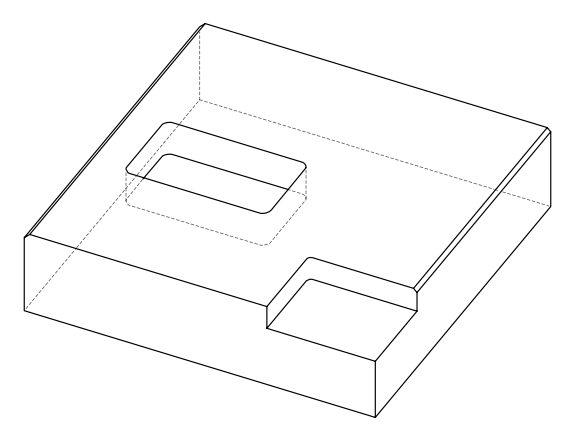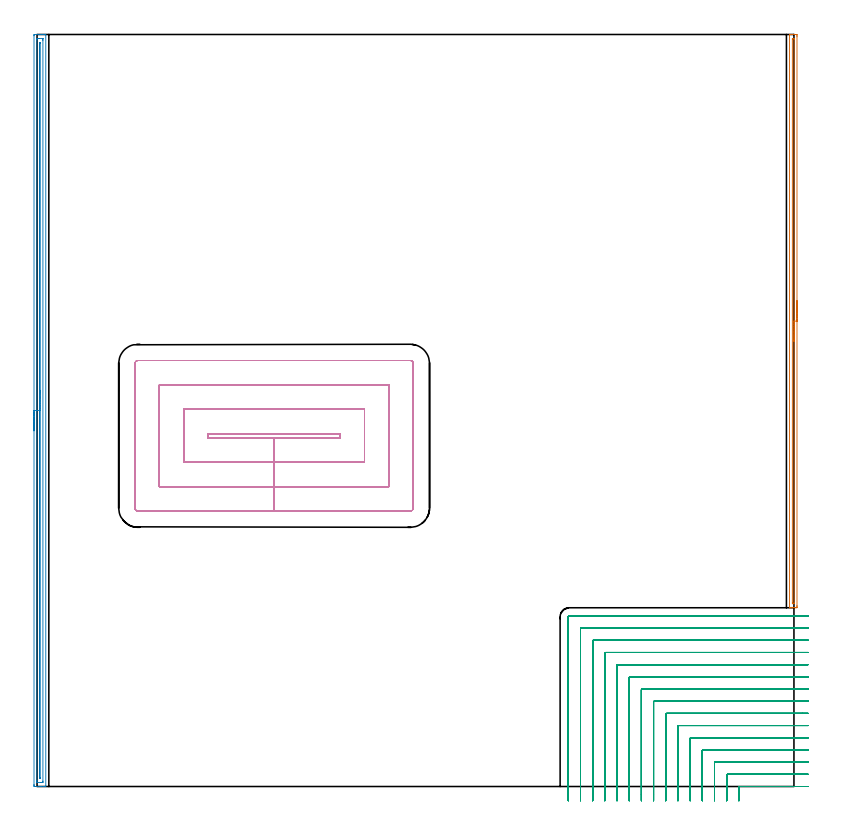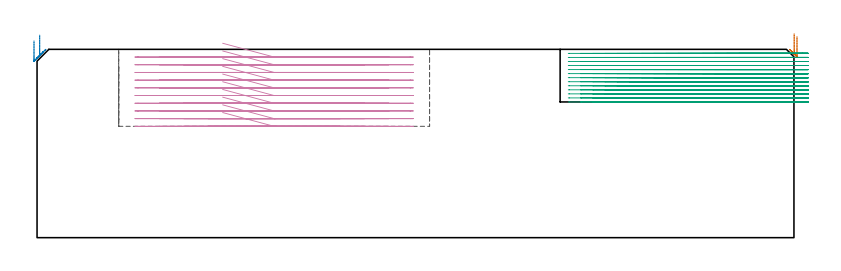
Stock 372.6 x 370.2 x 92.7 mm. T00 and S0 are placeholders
(PLAN: 4 operations, 2 tool changes, 91.5 min)
(1 AREA_MILL | FG_CHAMFER_SURFACE | UGT0205_001 | 4.67 min | 1948 mm3)
(2 AREA_MILL_1 | FG_CHAMFER_SURFACE_1 | UGT0205_001 | 9.03 min | 6228 mm3)
(3 MILL_CORNER_NOTCH_RECTANGULAR | CORNER_NOTCH_RECTANGULAR | NXT0201_009 | Follow Part, ap 2, ae 75% | 53.77 min | 262221 mm3)
(4 MILL_RECTANGULAR_POCKET | POCKET_RECTANGULAR_STRAIGHT | NXT0201_012 | Follow Part, ap 4, ae 75% | 24.04 min | 519581 mm3)
(TOOL UGT0205_001 | Chamfer Mill 20 x 3 x 45 deg. | D20 FL50 Z2)
(TOOL NXT0201_009 | ENDMILL 8mm [2P460-0800-NA 1630] | D8 FL26 Z6)
(TOOL NXT0201_012 | ENDMILL 16mm [2P460-1600-NA 1630] | D16 FL38 Z6)
(OP 1 AREA_MILL)
G17 G21 G94 G90
T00 M6
G54
G17 G0 G90 X374.1 Y239.1 S1061 M3
G43 Z102.7 H0
Z99.
G94 G1 Y239.062 Z98.128 F250.
Y238.948 Z97.264
Y238.759 Z96.412
Y238.497 Z95.58
Y238.163 Z94.774
Y237.76 Z94.
Y237.292 Z93.264
Y236.76 Z92.572
Y236.171 Z91.929
Y235.528 Z91.34
Y234.836 Z90.808
Y234.1 Z90.34
Y233.326 Z89.937
Y232.52 Z89.603
Y231.688 Z89.341
Y230.836 Z89.152
Y229.972 Z89.038
Y229.1 Z89.
Y88.968
X374.099 Y88.6 Z89.001
X374.093 Y88.083 Z89.002
X374.09 Y88.008 Z89.005
X373.58 Y88. Z89.514
X372.999 Z90.098
X372.693 Z90.403
X372.113 Z90.983
X371.807 Z91.288
X371.195 Z91.904
X370.759 Z92.34
X370.426 Z92.664
X370.403 Y88.009 Z92.688
X370.4 Y88.154 Z92.7
Y370.046
X370.402 Y370.191 Z92.688
X370.426 Y370.2 Z92.664
X370.759 Z92.34
X371.195 Z91.904
X371.807 Z91.288
X372.999 Z90.098
X373.58 Y370.196 Z89.514
X374.09 Y370.192 Z89.004
X374.093 Y370.117 Z89.002
X374.099 Y369.6 Z89.001
X374.1 Y369.076 Z89.
Y229.1
X372.686 Z90.414
Y90.392
X372.684 Y90.161 Z90.416
X372.681 Y90.052 Z90.419
X372.679 Y90.028 Z90.421
X372.668 Y90.01 Z90.432
X372.522 Y90.006 Z90.578
X372.188 Y90.001 Z90.912
X371.949 Y90.003 Z91.151
X371.855 Y90.007 Z91.245
X371.821 Y90.011 Z91.279
X371.819 Y90.056 Z91.281
X371.816 Y90.162 Z91.284
X371.814 Y90.377 Z91.286
Y367.808
X371.816 Y368.035 Z91.284
X371.819 Y368.144 Z91.281
X371.821 Y368.19 Z91.279
X371.869 Y368.193 Z91.231
X372.059 Y368.197 Z91.041
X372.312 Y368.2 Z90.788
X372.551 Y368.197 Z90.549
X372.645 Y368.193 Z90.455
X372.679 Y368.189 Z90.421
X372.681 Y368.145 Z90.419
X372.684 Y368.038 Z90.416
X372.686 Y367.823 Z90.414
Y229.1
Y228.228 Z90.452
Y227.364 Z90.566
Y226.512 Z90.755
Y225.68 Z91.017
Y224.874 Z91.351
Y224.1 Z91.754
Y223.364 Z92.223
Y222.672 Z92.754
Y222.029 Z93.343
Y221.44 Z93.986
Y220.908 Z94.678
Y220.44 Z95.414
Y220.037 Z96.188
Y219.703 Z96.994
Y219.441 Z97.826
Y219.252 Z98.678
Y219.138 Z99.543
Y219.1 Z100.414
G0 Z102.7
M5
M2
(OP 2 AREA_MILL_1)
G17 G21 G94 G90
T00 M6
G54
G17 G0 G90 X-1.5 Y175.1 S1061 M3
G43 Z102.7 H0
Z96.9
G94 G1 Y175.138 Z96.028 F250.
Y175.252 Z95.164
Y175.441 Z94.312
Y175.703 Z93.48
Y176.037 Z92.674
Y176.44 Z91.9
Y176.908 Z91.164
Y177.439 Z90.472
Y178.029 Z89.829
Y178.672 Z89.24
Y179.364 Z88.709
Y180.1 Z88.24
Y180.874 Z87.837
Y181.68 Z87.503
Y182.512 Z87.241
Y183.363 Z87.052
Y184.228 Z86.938
Y185.1 Z86.9
Y369.582
X-1.498 Y369.878
X-1.494 Y370.19 Z86.903
X-1.21 Y370.2 Z87.186
X1.4 Z89.794
X1.936 Z90.332
X2.27 Z90.666
X2.806 Z91.202
X3.14 Z91.534
X3.809 Z92.208
X4.077 Z92.476
X4.19 Y370.198 Z92.582
X4.297 Y370.19 Z92.688
X4.3 Y370.028 Z92.7
Y0.172
X4.297 Y0.01 Z92.688
X4.19 Y0.002 Z92.582
X4.077 Y0. Z92.477
X3.808 Z92.208
X3.14 Z91.534
X1.936 Z90.333
X1.4 Z89.794
X-1.104 Z87.292
X-1.21 Y0.002 Z87.187
X-1.494 Y0.01 Z86.903
X-1.498 Y0.322 Z86.9
X-1.5 Y0.618
Y0.916
Y185.1
X-0.086 Z88.314
X-0.085 Y367.534 Z88.315
X-0.084 Y367.795 Z88.316
X-0.08 Y368.111 Z88.32
X-0.079 Y368.181 Z88.321
X0.005 Y368.19 Z88.405
X0.139 Y368.197 Z88.539
X0.53 Y368.199 Z88.93
X1.006 Y368.2 Z89.406
X2.747 Y368.198 Z91.147
X2.857 Y368.192 Z91.257
X2.878 Y368.19 Z91.278
X2.88 Y368.152 Z91.28
X2.884 Y368.058 Z91.284
X2.885 Y367.795 Z91.285
X2.886 Y367.163 Z91.286
X2.885 Y2.666 Z91.285
X2.884 Y2.405 Z91.284
X2.881 Y2.089 Z91.281
X2.879 Y2.019 Z91.279
X2.795 Y2.01 Z91.195
X2.661 Y2.003 Z91.061
X2.27 Y2.001 Z90.67
X1.794 Y2. Z90.194
X0.053 Y2.002 Z88.453
X-0.057 Y2.008 Z88.343
X-0.078 Y2.01 Z88.322
X-0.08 Y2.048 Z88.32
X-0.084 Y2.142 Z88.316
X-0.085 Y2.405 Z88.315
X-0.086 Y3.037 Z88.314
Y185.1
X1.328 Z89.728
X1.329 Y366.008 Z89.729
X1.33 Y366.081 Z89.73
X1.333 Y366.154 Z89.733
X1.337 Y366.191 Z89.737
X1.354 Y366.193 Z89.754
X1.4 Y366.194 Z89.8
X1.456 Y366.19 Z89.856
X1.465 Y366.081 Z89.865
X1.47 Y366.008 Z89.87
X1.471 Y365.935 Z89.871
Y4.192
X1.47 Y4.119 Z89.87
X1.467 Y4.046 Z89.867
X1.463 Y4.01 Z89.863
X1.446 Y4.007 Z89.846
X1.4 Y4.006 Z89.8
X1.344 Y4.01 Z89.744
X1.335 Y4.119 Z89.735
X1.33 Y4.192 Z89.73
X1.329 Y4.265 Z89.729
X1.328 Y185.1 Z89.728
Y185.971 Z89.767
Y186.836 Z89.88
Y187.688 Z90.069
Y188.52 Z90.332
Y189.326 Z90.665
Y190.1 Z91.068
Y190.836 Z91.537
Y191.528 Z92.068
Y192.171 Z92.657
Y192.76 Z93.301
Y193.291 Z93.993
Y193.76 Z94.728
Y194.163 Z95.502
Y194.497 Z96.308
Y194.759 Z97.14
Y194.948 Z97.992
Y195.062 Z98.857
Y195.1 Z99.728
G0 Z102.7
M5
M2
(OP 3 MILL_CORNER_NOTCH_RECTANGULAR)
G17 G21 G94 G90
T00 M6
G54
G17 G0 G90 X379.6 Y0. S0 M3
G43 Z102.7 H1
Z90.708
G94 G1 X376.6 F250.
X345.894 F500.
G3 X345.5 Y-0.394 R0.4
G1 Y-4.
Y-7. F250.
G0 Z102.7
X379.6 Y6.
Z90.708
G1 X376.6
X339.895 F500.
G3 X339.5 Y5.605 R0.4
G1 Y-4.
Y-7. F250.
G0 Z102.7
X379.6 Y12.
Z90.708
G1 X376.6
X333.895 F500.
G3 X333.5 Y11.605 R0.4
G1 Y-4.
Y-7. F250.
G0 Z102.7
X379.6 Y18.
Z90.708
G1 X376.6
X327.895 F500.
G3 X327.5 Y17.605 R0.4
G1 Y-4.
Y-7. F250.
G0 Z102.7
X379.6 Y24.
Z90.708
G1 X376.6
X321.895 F500.
G3 X321.5 Y23.605 R0.4
G1 Y-4.
Y-7. F250.
G0 Z102.7
X379.6 Y30.
Z90.708
G1 X376.6
X315.895 F500.
G3 X315.5 Y29.605 R0.4
G1 Y-4.
Y-7. F250.
G0 Z102.7
X379.6 Y36.
Z90.708
G1 X376.6
X309.896 F500.
G3 X309.5 Y35.604 R0.4
G1 Y-4.
Y-7. F250.
G0 Z102.7
X379.6 Y42.
Z90.708
G1 X376.6
X303.896 F500.
G3 X303.5 Y41.604 R0.4
G1 Y-4.
Y-7. F250.
G0 Z102.7
X379.6 Y48.
Z90.708
G1 X376.6
X297.896 F500.
G3 X297.5 Y47.604 R0.4
G1 Y-4.
Y-7. F250.
G0 Z102.7
X379.6 Y54.
Z90.708
G1 X376.6
X291.896 F500.
G3 X291.5 Y53.604 R0.4
G1 Y-4.
Y-7. F250.
G0 Z102.7
X379.6 Y60.
Z90.708
G1 X376.6
X285.897 F500.
G3 X285.5 Y59.603 R0.4
G1 Y-4.
Y-7. F250.
G0 Z102.7
X379.6 Y66.
Z90.708
G1 X376.6
X279.897 F500.
G3 X279.5 Y65.603 R0.4
G1 Y-4.
Y-7. F250.
G0 Z102.7
X379.6 Y72.
Z90.708
G1 X376.6
X273.897 F500.
G3 X273.5 Y71.603 R0.4
G1 Y-4.
Y-7. F250.
G0 Z102.7
X379.6 Y78.
Z90.708
G1 X376.6
X267.897 F500.
G3 X267.5 Y77.603 R0.4
G1 Y-4.
Y-7. F250.
G0 Z102.7
X379.6 Y84.
Z90.708
G1 X376.6
X262. F500.
G3 X261.5 Y83.5 R0.5
G1 Y-4.
Y-7. F250.
G0 Z102.7
X379.6 Y0.
Z88.715
G1 X376.6
X345.894 F500.
G3 X345.5 Y-0.394 R0.4
G1 Y-4.
Y-7. F250.
G0 Z102.7
X379.6 Y6.
Z88.715
G1 X376.6
X339.895 F500.
G3 X339.5 Y5.605 R0.4
G1 Y-4.
Y-7. F250.
G0 Z102.7
X379.6 Y12.
Z88.715
G1 X376.6
X333.895 F500.
G3 X333.5 Y11.605 R0.4
G1 Y-4.
Y-7. F250.
G0 Z102.7
X379.6 Y18.
Z88.715
G1 X376.6
X327.895 F500.
G3 X327.5 Y17.605 R0.4
G1 Y-4.
Y-7. F250.
G0 Z102.7
X379.6 Y24.
Z88.715
G1 X376.6
X321.895 F500.
G3 X321.5 Y23.605 R0.4
G1 Y-4.
Y-7. F250.
G0 Z102.7
X379.6 Y30.
Z88.715
G1 X376.6
X315.895 F500.
G3 X315.5 Y29.605 R0.4
G1 Y-4.
Y-7. F250.
G0 Z102.7
X379.6 Y36.
Z88.715
G1 X376.6
X309.896 F500.
G3 X309.5 Y35.604 R0.4
G1 Y-4.
Y-7. F250.
G0 Z102.7
X379.6 Y42.
Z88.715
G1 X376.6
X303.896 F500.
G3 X303.5 Y41.604 R0.4
G1 Y-4.
Y-7. F250.
G0 Z102.7
X379.6 Y48.
Z88.715
G1 X376.6
X297.896 F500.
G3 X297.5 Y47.604 R0.4
G1 Y-4.
Y-7. F250.
G0 Z102.7
X379.6 Y54.
Z88.715
G1 X376.6
X291.896 F500.
G3 X291.5 Y53.604 R0.4
G1 Y-4.
Y-7. F250.
G0 Z102.7
X379.6 Y60.
Z88.715
G1 X376.6
X285.897 F500.
G3 X285.5 Y59.603 R0.4
G1 Y-4.
Y-7. F250.
G0 Z102.7
X379.6 Y66.
Z88.715
G1 X376.6
X279.897 F500.
G3 X279.5 Y65.603 R0.4
G1 Y-4.
Y-7. F250.
G0 Z102.7
X379.6 Y72.
Z88.715
G1 X376.6
X273.897 F500.
G3 X273.5 Y71.603 R0.4
G1 Y-4.
Y-7. F250.
G0 Z102.7
X379.6 Y78.
Z88.715
G1 X376.6
X267.897 F500.
G3 X267.5 Y77.603 R0.4
G1 Y-4.
Y-7. F250.
G0 Z102.7
X379.6 Y84.
Z88.715
G1 X376.6
X262. F500.
G3 X261.5 Y83.5 R0.5
G1 Y-4.
Y-7. F250.
G0 Z102.7
X379.6 Y0.
Z86.723
G1 X376.6
X345.894 F500.
G3 X345.5 Y-0.394 R0.4
G1 Y-4.
Y-7. F250.
G0 Z102.7
X379.6 Y6.
Z86.723
G1 X376.6
X339.895 F500.
G3 X339.5 Y5.605 R0.4
G1 Y-4.
Y-7. F250.
G0 Z102.7
X379.6 Y12.
Z86.723
G1 X376.6
X333.895 F500.
G3 X333.5 Y11.605 R0.4
G1 Y-4.
Y-7. F250.
G0 Z102.7
X379.6 Y18.
Z86.723
G1 X376.6
X327.895 F500.
G3 X327.5 Y17.605 R0.4
G1 Y-4.
Y-7. F250.
G0 Z102.7
X379.6 Y24.
Z86.723
G1 X376.6
X321.895 F500.
G3 X321.5 Y23.605 R0.4
G1 Y-4.
Y-7. F250.
G0 Z102.7
X379.6 Y30.
Z86.723
G1 X376.6
X315.895 F500.
G3 X315.5 Y29.605 R0.4
G1 Y-4.
Y-7. F250.
G0 Z102.7
X379.6 Y36.
Z86.723
G1 X376.6
X309.896 F500.
G3 X309.5 Y35.604 R0.4
G1 Y-4.
Y-7. F250.
G0 Z102.7
X379.6 Y42.
Z86.723
G1 X376.6
X303.896 F500.
G3 X303.5 Y41.604 R0.4
G1 Y-4.
Y-7. F250.
G0 Z102.7
X379.6 Y48.
Z86.723
G1 X376.6
X297.896 F500.
G3 X297.5 Y47.604 R0.4
G1 Y-4.
Y-7. F250.
G0 Z102.7
X379.6 Y54.
Z86.723
G1 X376.6
X291.896 F500.
G3 X291.5 Y53.604 R0.4
G1 Y-4.
Y-7. F250.
G0 Z102.7
X379.6 Y60.
Z86.723
G1 X376.6
X285.897 F500.
G3 X285.5 Y59.603 R0.4
G1 Y-4.
Y-7. F250.
G0 Z102.7
X379.6 Y66.
Z86.723
G1 X376.6
X279.897 F500.
G3 X279.5 Y65.603 R0.4
G1 Y-4.
Y-7. F250.
G0 Z102.7
X379.6 Y72.
Z86.723
G1 X376.6
X273.897 F500.
G3 X273.5 Y71.603 R0.4
G1 Y-4.
Y-7. F250.
G0 Z102.7
X379.6 Y78.
Z86.723
G1 X376.6
X267.897 F500.
G3 X267.5 Y77.603 R0.4
G1 Y-4.
Y-7. F250.
G0 Z102.7
X379.6 Y84.
Z86.723
G1 X376.6
X262. F500.
G3 X261.5 Y83.5 R0.5
G1 Y-4.
Y-7. F250.
G0 Z102.7
X379.6 Y0.
Z84.731
G1 X376.6
X345.894 F500.
G3 X345.5 Y-0.394 R0.4
G1 Y-4.
Y-7. F250.
G0 Z102.7
X379.6 Y6.
Z84.731
G1 X376.6
X339.895 F500.
G3 X339.5 Y5.605 R0.4
G1 Y-4.
Y-7. F250.
G0 Z102.7
X379.6 Y12.
Z84.731
G1 X376.6
X333.895 F500.
G3 X333.5 Y11.605 R0.4
G1 Y-4.
Y-7. F250.
G0 Z102.7
X379.6 Y18.
Z84.731
G1 X376.6
X327.895 F500.
G3 X327.5 Y17.605 R0.4
G1 Y-4.
Y-7. F250.
G0 Z102.7
X379.6 Y24.
Z84.731
G1 X376.6
X321.895 F500.
G3 X321.5 Y23.605 R0.4
G1 Y-4.
Y-7. F250.
G0 Z102.7
X379.6 Y30.
Z84.731
G1 X376.6
X315.895 F500.
G3 X315.5 Y29.605 R0.4
G1 Y-4.
Y-7. F250.
G0 Z102.7
X379.6 Y36.
Z84.731
G1 X376.6
X309.896 F500.
G3 X309.5 Y35.604 R0.4
G1 Y-4.
Y-7. F250.
G0 Z102.7
X379.6 Y42.
Z84.731
G1 X376.6
X303.896 F500.
G3 X303.5 Y41.604 R0.4
G1 Y-4.
Y-7. F250.
G0 Z102.7
X379.6 Y48.
Z84.731
G1 X376.6
X297.896 F500.
G3 X297.5 Y47.604 R0.4
G1 Y-4.
Y-7. F250.
G0 Z102.7
X379.6 Y54.
Z84.731
G1 X376.6
X291.896 F500.
G3 X291.5 Y53.604 R0.4
G1 Y-4.
Y-7. F250.
G0 Z102.7
X379.6 Y60.
Z84.731
G1 X376.6
X285.897 F500.
G3 X285.5 Y59.603 R0.4
G1 Y-4.
Y-7. F250.
G0 Z102.7
X379.6 Y66.
Z84.731
G1 X376.6
X279.897 F500.
G3 X279.5 Y65.603 R0.4
G1 Y-4.
Y-7. F250.
G0 Z102.7
X379.6 Y72.
Z84.731
G1 X376.6
X273.897 F500.
G3 X273.5 Y71.603 R0.4
G1 Y-4.
Y-7. F250.
G0 Z102.7
X379.6 Y78.
Z84.731
G1 X376.6
X267.897 F500.
G3 X267.5 Y77.603 R0.4
G1 Y-4.
Y-7. F250.
G0 Z102.7
X379.6 Y84.
Z84.731
G1 X376.6
X262. F500.
G3 X261.5 Y83.5 R0.5
G1 Y-4.
Y-7. F250.
G0 Z102.7
X379.6 Y0.
Z82.738
G1 X376.6
X345.894 F500.
G3 X345.5 Y-0.394 R0.4
G1 Y-4.
Y-7. F250.
G0 Z102.7
X379.6 Y6.
Z82.738
G1 X376.6
X339.895 F500.
G3 X339.5 Y5.605 R0.4
G1 Y-4.
Y-7. F250.
G0 Z102.7
X379.6 Y12.
Z82.738
G1 X376.6
X333.895 F500.
G3 X333.5 Y11.605 R0.4
G1 Y-4.
Y-7. F250.
G0 Z102.7
X379.6 Y18.
Z82.738
G1 X376.6
X327.895 F500.
G3 X327.5 Y17.605 R0.4
G1 Y-4.
Y-7. F250.
G0 Z102.7
X379.6 Y24.
Z82.738
G1 X376.6
X321.895 F500.
G3 X321.5 Y23.605 R0.4
G1 Y-4.
Y-7. F250.
G0 Z102.7
X379.6 Y30.
Z82.738
G1 X376.6
X315.895 F500.
G3 X315.5 Y29.605 R0.4
G1 Y-4.
Y-7. F250.
G0 Z102.7
X379.6 Y36.
Z82.738
G1 X376.6
X309.896 F500.
G3 X309.5 Y35.604 R0.4
G1 Y-4.
Y-7. F250.
G0 Z102.7
X379.6 Y42.
Z82.738
G1 X376.6
X303.896 F500.
G3 X303.5 Y41.604 R0.4
G1 Y-4.
Y-7. F250.
G0 Z102.7
X379.6 Y48.
Z82.738
G1 X376.6
X297.896 F500.
G3 X297.5 Y47.604 R0.4
G1 Y-4.
Y-7. F250.
G0 Z102.7
X379.6 Y54.
Z82.738
G1 X376.6
X291.896 F500.
G3 X291.5 Y53.604 R0.4
G1 Y-4.
Y-7. F250.
G0 Z102.7
X379.6 Y60.
Z82.738
G1 X376.6
X285.897 F500.
G3 X285.5 Y59.603 R0.4
G1 Y-4.
Y-7. F250.
G0 Z102.7
X379.6 Y66.
Z82.738
G1 X376.6
X279.897 F500.
G3 X279.5 Y65.603 R0.4
G1 Y-4.
Y-7. F250.
G0 Z102.7
X379.6 Y72.
Z82.738
G1 X376.6
X273.897 F500.
G3 X273.5 Y71.603 R0.4
G1 Y-4.
Y-7. F250.
G0 Z102.7
X379.6 Y78.
Z82.738
G1 X376.6
X267.897 F500.
G3 X267.5 Y77.603 R0.4
G1 Y-4.
Y-7. F250.
G0 Z102.7
X379.6 Y84.
Z82.738
G1 X376.6
X262. F500.
G3 X261.5 Y83.5 R0.5
G1 Y-4.
Y-7. F250.
G0 Z102.7
X379.6 Y0.
Z80.746
G1 X376.6
X345.894 F500.
G3 X345.5 Y-0.394 R0.4
G1 Y-4.
Y-7. F250.
G0 Z102.7
X379.6 Y6.
Z80.746
G1 X376.6
X339.895 F500.
G3 X339.5 Y5.605 R0.4
G1 Y-4.
Y-7. F250.
G0 Z102.7
X379.6 Y12.
Z80.746
G1 X376.6
X333.895 F500.
G3 X333.5 Y11.605 R0.4
G1 Y-4.
Y-7. F250.
G0 Z102.7
X379.6 Y18.
Z80.746
G1 X376.6
X327.895 F500.
G3 X327.5 Y17.605 R0.4
G1 Y-4.
Y-7. F250.
G0 Z102.7
X379.6 Y24.
Z80.746
G1 X376.6
X321.895 F500.
G3 X321.5 Y23.605 R0.4
G1 Y-4.
Y-7. F250.
G0 Z102.7
X379.6 Y30.
Z80.746
G1 X376.6
X315.895 F500.
G3 X315.5 Y29.605 R0.4
G1 Y-4.
Y-7. F250.
G0 Z102.7
X379.6 Y36.
Z80.746
G1 X376.6
X309.896 F500.
G3 X309.5 Y35.604 R0.4
G1 Y-4.
Y-7. F250.
G0 Z102.7
X379.6 Y42.
Z80.746
G1 X376.6
X303.896 F500.
G3 X303.5 Y41.604 R0.4
G1 Y-4.
Y-7. F250.
G0 Z102.7
X379.6 Y48.
Z80.746
G1 X376.6
X297.896 F500.
G3 X297.5 Y47.604 R0.4
G1 Y-4.
Y-7. F250.
G0 Z102.7
X379.6 Y54.
Z80.746
G1 X376.6
X291.896 F500.
G3 X291.5 Y53.604 R0.4
G1 Y-4.
Y-7. F250.
G0 Z102.7
X379.6 Y60.
Z80.746
G1 X376.6
X285.897 F500.
G3 X285.5 Y59.603 R0.4
G1 Y-4.
Y-7. F250.
G0 Z102.7
X379.6 Y66.
Z80.746
G1 X376.6
X279.897 F500.
G3 X279.5 Y65.603 R0.4
G1 Y-4.
Y-7. F250.
G0 Z102.7
X379.6 Y72.
Z80.746
G1 X376.6
X273.897 F500.
G3 X273.5 Y71.603 R0.4
G1 Y-4.
Y-7. F250.
G0 Z102.7
X379.6 Y78.
Z80.746
G1 X376.6
X267.897 F500.
G3 X267.5 Y77.603 R0.4
G1 Y-4.
Y-7. F250.
G0 Z102.7
X379.6 Y84.
Z80.746
G1 X376.6
X262. F500.
G3 X261.5 Y83.5 R0.5
G1 Y-4.
Y-7. F250.
G0 Z102.7
X379.6 Y0.
Z78.754
G1 X376.6
X345.894 F500.
G3 X345.5 Y-0.394 R0.4
G1 Y-4.
Y-7. F250.
G0 Z102.7
X379.6 Y6.
Z78.754
G1 X376.6
X339.895 F500.
G3 X339.5 Y5.605 R0.4
G1 Y-4.
Y-7. F250.
G0 Z102.7
X379.6 Y12.
Z78.754
G1 X376.6
X333.895 F500.
G3 X333.5 Y11.605 R0.4
G1 Y-4.
Y-7. F250.
G0 Z102.7
X379.6 Y18.
Z78.754
G1 X376.6
X327.895 F500.
G3 X327.5 Y17.605 R0.4
G1 Y-4.
Y-7. F250.
G0 Z102.7
X379.6 Y24.
Z78.754
G1 X376.6
X321.895 F500.
G3 X321.5 Y23.605 R0.4
G1 Y-4.
Y-7. F250.
G0 Z102.7
X379.6 Y30.
Z78.754
G1 X376.6
X315.895 F500.
G3 X315.5 Y29.605 R0.4
G1 Y-4.
Y-7. F250.
G0 Z102.7
X379.6 Y36.
Z78.754
G1 X376.6
X309.896 F500.
G3 X309.5 Y35.604 R0.4
G1 Y-4.
Y-7. F250.
G0 Z102.7
X379.6 Y42.
Z78.754
G1 X376.6
X303.896 F500.
G3 X303.5 Y41.604 R0.4
G1 Y-4.
Y-7. F250.
G0 Z102.7
X379.6 Y48.
Z78.754
G1 X376.6
X297.896 F500.
G3 X297.5 Y47.604 R0.4
G1 Y-4.
Y-7. F250.
G0 Z102.7
X379.6 Y54.
Z78.754
G1 X376.6
X291.896 F500.
G3 X291.5 Y53.604 R0.4
G1 Y-4.
Y-7. F250.
G0 Z102.7
X379.6 Y60.
Z78.754
G1 X376.6
X285.897 F500.
G3 X285.5 Y59.603 R0.4
G1 Y-4.
Y-7. F250.
G0 Z102.7
X379.6 Y66.
Z78.754
G1 X376.6
X279.897 F500.
G3 X279.5 Y65.603 R0.4
G1 Y-4.
Y-7. F250.
G0 Z102.7
X379.6 Y72.
Z78.754
G1 X376.6
X273.897 F500.
G3 X273.5 Y71.603 R0.4
G1 Y-4.
Y-7. F250.
G0 Z102.7
X379.6 Y78.
Z78.754
G1 X376.6
X267.897 F500.
G3 X267.5 Y77.603 R0.4
G1 Y-4.
Y-7. F250.
G0 Z102.7
X379.6 Y84.
Z78.754
G1 X376.6
X262. F500.
G3 X261.5 Y83.5 R0.5
G1 Y-4.
Y-7. F250.
G0 Z102.7
X379.6 Y0.
Z76.761
G1 X376.6
X345.894 F500.
G3 X345.5 Y-0.394 R0.4
G1 Y-4.
Y-7. F250.
G0 Z102.7
X379.6 Y6.
Z76.761
G1 X376.6
X339.895 F500.
G3 X339.5 Y5.605 R0.4
G1 Y-4.
Y-7. F250.
G0 Z102.7
X379.6 Y12.
Z76.761
G1 X376.6
X333.895 F500.
G3 X333.5 Y11.605 R0.4
G1 Y-4.
Y-7. F250.
G0 Z102.7
X379.6 Y18.
Z76.761
G1 X376.6
X327.895 F500.
G3 X327.5 Y17.605 R0.4
G1 Y-4.
Y-7. F250.
G0 Z102.7
X379.6 Y24.
Z76.761
G1 X376.6
X321.895 F500.
G3 X321.5 Y23.605 R0.4
G1 Y-4.
Y-7. F250.
G0 Z102.7
X379.6 Y30.
Z76.761
G1 X376.6
X315.895 F500.
G3 X315.5 Y29.605 R0.4
G1 Y-4.
Y-7. F250.
G0 Z102.7
X379.6 Y36.
Z76.761
G1 X376.6
X309.896 F500.
G3 X309.5 Y35.604 R0.4
G1 Y-4.
Y-7. F250.
G0 Z102.7
X379.6 Y42.
Z76.761
G1 X376.6
X303.896 F500.
G3 X303.5 Y41.604 R0.4
G1 Y-4.
Y-7. F250.
G0 Z102.7
X379.6 Y48.
Z76.761
G1 X376.6
X297.896 F500.
G3 X297.5 Y47.604 R0.4
G1 Y-4.
Y-7. F250.
G0 Z102.7
X379.6 Y54.
Z76.761
G1 X376.6
X291.896 F500.
G3 X291.5 Y53.604 R0.4
G1 Y-4.
Y-7. F250.
G0 Z102.7
X379.6 Y60.
Z76.761
G1 X376.6
X285.897 F500.
G3 X285.5 Y59.603 R0.4
G1 Y-4.
Y-7. F250.
G0 Z102.7
X379.6 Y66.
Z76.761
G1 X376.6
X279.897 F500.
G3 X279.5 Y65.603 R0.4
G1 Y-4.
Y-7. F250.
G0 Z102.7
X379.6 Y72.
Z76.761
G1 X376.6
X273.897 F500.
G3 X273.5 Y71.603 R0.4
G1 Y-4.
Y-7. F250.
G0 Z102.7
X379.6 Y78.
Z76.761
G1 X376.6
X267.897 F500.
G3 X267.5 Y77.603 R0.4
G1 Y-4.
Y-7. F250.
G0 Z102.7
X379.6 Y84.
Z76.761
G1 X376.6
X262. F500.
G3 X261.5 Y83.5 R0.5
G1 Y-4.
Y-7. F250.
G0 Z102.7
X379.6 Y0.
Z74.769
G1 X376.6
X345.894 F500.
G3 X345.5 Y-0.394 R0.4
G1 Y-4.
Y-7. F250.
G0 Z102.7
X379.6 Y6.
Z74.769
G1 X376.6
X339.895 F500.
G3 X339.5 Y5.605 R0.4
G1 Y-4.
Y-7. F250.
G0 Z102.7
X379.6 Y12.
Z74.769
G1 X376.6
X333.895 F500.
G3 X333.5 Y11.605 R0.4
G1 Y-4.
Y-7. F250.
G0 Z102.7
X379.6 Y18.
Z74.769
G1 X376.6
X327.895 F500.
G3 X327.5 Y17.605 R0.4
G1 Y-4.
Y-7. F250.
G0 Z102.7
X379.6 Y24.
Z74.769
G1 X376.6
X321.895 F500.
G3 X321.5 Y23.605 R0.4
G1 Y-4.
Y-7. F250.
G0 Z102.7
X379.6 Y30.
Z74.769
G1 X376.6
X315.895 F500.
G3 X315.5 Y29.605 R0.4
G1 Y-4.
Y-7. F250.
G0 Z102.7
X379.6 Y36.
Z74.769
G1 X376.6
X309.896 F500.
G3 X309.5 Y35.604 R0.4
G1 Y-4.
Y-7. F250.
G0 Z102.7
X379.6 Y42.
Z74.769
G1 X376.6
X303.896 F500.
G3 X303.5 Y41.604 R0.4
G1 Y-4.
Y-7. F250.
G0 Z102.7
X379.6 Y48.
Z74.769
G1 X376.6
X297.896 F500.
G3 X297.5 Y47.604 R0.4
G1 Y-4.
Y-7. F250.
G0 Z102.7
X379.6 Y54.
Z74.769
G1 X376.6
X291.896 F500.
G3 X291.5 Y53.604 R0.4
G1 Y-4.
Y-7. F250.
G0 Z102.7
X379.6 Y60.
Z74.769
G1 X376.6
X285.897 F500.
G3 X285.5 Y59.603 R0.4
G1 Y-4.
Y-7. F250.
G0 Z102.7
X379.6 Y66.
Z74.769
G1 X376.6
X279.897 F500.
G3 X279.5 Y65.603 R0.4
G1 Y-4.
Y-7. F250.
G0 Z102.7
X379.6 Y72.
Z74.769
G1 X376.6
X273.897 F500.
G3 X273.5 Y71.603 R0.4
G1 Y-4.
Y-7. F250.
G0 Z102.7
X379.6 Y78.
Z74.769
G1 X376.6
X267.897 F500.
G3 X267.5 Y77.603 R0.4
G1 Y-4.
Y-7. F250.
G0 Z102.7
X379.6 Y84.
Z74.769
G1 X376.6
X262. F500.
G3 X261.5 Y83.5 R0.5
G1 Y-4.
Y-7. F250.
G0 Z102.7
X379.6 Y0.
Z72.777
G1 X376.6
X345.894 F500.
G3 X345.5 Y-0.394 R0.4
G1 Y-4.
Y-7. F250.
G0 Z102.7
X379.6 Y6.
Z72.777
G1 X376.6
X339.895 F500.
G3 X339.5 Y5.605 R0.4
G1 Y-4.
Y-7. F250.
G0 Z102.7
X379.6 Y12.
Z72.777
G1 X376.6
X333.895 F500.
G3 X333.5 Y11.605 R0.4
G1 Y-4.
Y-7. F250.
G0 Z102.7
X379.6 Y18.
Z72.777
G1 X376.6
X327.895 F500.
G3 X327.5 Y17.605 R0.4
G1 Y-4.
Y-7. F250.
G0 Z102.7
X379.6 Y24.
Z72.777
G1 X376.6
X321.895 F500.
G3 X321.5 Y23.605 R0.4
G1 Y-4.
Y-7. F250.
G0 Z102.7
X379.6 Y30.
Z72.777
G1 X376.6
X315.895 F500.
G3 X315.5 Y29.605 R0.4
G1 Y-4.
Y-7. F250.
G0 Z102.7
X379.6 Y36.
Z72.777
G1 X376.6
X309.896 F500.
G3 X309.5 Y35.604 R0.4
G1 Y-4.
Y-7. F250.
G0 Z102.7
X379.6 Y42.
Z72.777
G1 X376.6
X303.896 F500.
G3 X303.5 Y41.604 R0.4
G1 Y-4.
Y-7. F250.
G0 Z102.7
X379.6 Y48.
Z72.777
G1 X376.6
X297.896 F500.
G3 X297.5 Y47.604 R0.4
G1 Y-4.
Y-7. F250.
G0 Z102.7
X379.6 Y54.
Z72.777
G1 X376.6
X291.896 F500.
G3 X291.5 Y53.604 R0.4
G1 Y-4.
Y-7. F250.
G0 Z102.7
X379.6 Y60.
Z72.777
G1 X376.6
X285.897 F500.
G3 X285.5 Y59.603 R0.4
G1 Y-4.
Y-7. F250.
G0 Z102.7
X379.6 Y66.
Z72.777
G1 X376.6
X279.897 F500.
G3 X279.5 Y65.603 R0.4
G1 Y-4.
Y-7. F250.
G0 Z102.7
X379.6 Y72.
Z72.777
G1 X376.6
X273.897 F500.
G3 X273.5 Y71.603 R0.4
G1 Y-4.
Y-7. F250.
G0 Z102.7
X379.6 Y78.
Z72.777
G1 X376.6
X267.897 F500.
G3 X267.5 Y77.603 R0.4
G1 Y-4.
Y-7. F250.
G0 Z102.7
X379.6 Y84.
Z72.777
G1 X376.6
X262. F500.
G3 X261.5 Y83.5 R0.5
G1 Y-4.
Y-7. F250.
G0 Z102.7
X379.6 Y0.
Z70.785
G1 X376.6
X345.894 F500.
G3 X345.5 Y-0.394 R0.4
G1 Y-4.
Y-7. F250.
G0 Z102.7
X379.6 Y6.
Z70.785
G1 X376.6
X339.895 F500.
G3 X339.5 Y5.605 R0.4
G1 Y-4.
Y-7. F250.
G0 Z102.7
X379.6 Y12.
Z70.785
G1 X376.6
X333.895 F500.
G3 X333.5 Y11.605 R0.4
G1 Y-4.
Y-7. F250.
G0 Z102.7
X379.6 Y18.
Z70.785
G1 X376.6
X327.895 F500.
G3 X327.5 Y17.605 R0.4
G1 Y-4.
Y-7. F250.
G0 Z102.7
X379.6 Y24.
Z70.785
G1 X376.6
X321.895 F500.
G3 X321.5 Y23.605 R0.4
G1 Y-4.
Y-7. F250.
G0 Z102.7
X379.6 Y30.
Z70.785
G1 X376.6
X315.895 F500.
G3 X315.5 Y29.605 R0.4
G1 Y-4.
Y-7. F250.
G0 Z102.7
X379.6 Y36.
Z70.785
G1 X376.6
X309.896 F500.
G3 X309.5 Y35.604 R0.4
G1 Y-4.
Y-7. F250.
G0 Z102.7
X379.6 Y42.
Z70.785
G1 X376.6
X303.896 F500.
G3 X303.5 Y41.604 R0.4
G1 Y-4.
Y-7. F250.
G0 Z102.7
X379.6 Y48.
Z70.785
G1 X376.6
X297.896 F500.
G3 X297.5 Y47.604 R0.4
G1 Y-4.
Y-7. F250.
G0 Z102.7
X379.6 Y54.
Z70.785
G1 X376.6
X291.896 F500.
G3 X291.5 Y53.604 R0.4
G1 Y-4.
Y-7. F250.
G0 Z102.7
X379.6 Y60.
Z70.785
G1 X376.6
X285.897 F500.
G3 X285.5 Y59.603 R0.4
G1 Y-4.
Y-7. F250.
G0 Z102.7
X379.6 Y66.
Z70.785
G1 X376.6
X279.897 F500.
G3 X279.5 Y65.603 R0.4
G1 Y-4.
Y-7. F250.
G0 Z102.7
X379.6 Y72.
Z70.785
G1 X376.6
X273.897 F500.
G3 X273.5 Y71.603 R0.4
G1 Y-4.
Y-7. F250.
G0 Z102.7
X379.6 Y78.
Z70.785
G1 X376.6
X267.897 F500.
G3 X267.5 Y77.603 R0.4
G1 Y-4.
Y-7. F250.
G0 Z102.7
X379.6 Y84.
Z70.785
G1 X376.6
X262. F500.
G3 X261.5 Y83.5 R0.5
G1 Y-4.
Y-7. F250.
G0 Z102.7
X379.6 Y0.
Z68.792
G1 X376.6
X345.894 F500.
G3 X345.5 Y-0.394 R0.4
G1 Y-4.
Y-7. F250.
G0 Z102.7
X379.6 Y6.
Z68.792
G1 X376.6
X339.895 F500.
G3 X339.5 Y5.605 R0.4
G1 Y-4.
Y-7. F250.
G0 Z102.7
X379.6 Y12.
Z68.792
G1 X376.6
X333.895 F500.
G3 X333.5 Y11.605 R0.4
G1 Y-4.
Y-7. F250.
G0 Z102.7
X379.6 Y18.
Z68.792
G1 X376.6
X327.895 F500.
G3 X327.5 Y17.605 R0.4
G1 Y-4.
Y-7. F250.
G0 Z102.7
X379.6 Y24.
Z68.792
G1 X376.6
X321.895 F500.
G3 X321.5 Y23.605 R0.4
G1 Y-4.
Y-7. F250.
G0 Z102.7
X379.6 Y30.
Z68.792
G1 X376.6
X315.895 F500.
G3 X315.5 Y29.605 R0.4
G1 Y-4.
Y-7. F250.
G0 Z102.7
X379.6 Y36.
Z68.792
G1 X376.6
X309.896 F500.
G3 X309.5 Y35.604 R0.4
G1 Y-4.
Y-7. F250.
G0 Z102.7
X379.6 Y42.
Z68.792
G1 X376.6
X303.896 F500.
G3 X303.5 Y41.604 R0.4
G1 Y-4.
Y-7. F250.
G0 Z102.7
X379.6 Y48.
Z68.792
G1 X376.6
X297.896 F500.
G3 X297.5 Y47.604 R0.4
G1 Y-4.
Y-7. F250.
G0 Z102.7
X379.6 Y54.
Z68.792
G1 X376.6
X291.896 F500.
G3 X291.5 Y53.604 R0.4
G1 Y-4.
Y-7. F250.
G0 Z102.7
X379.6 Y60.
Z68.792
G1 X376.6
X285.897 F500.
G3 X285.5 Y59.603 R0.4
G1 Y-4.
Y-7. F250.
G0 Z102.7
X379.6 Y66.
Z68.792
G1 X376.6
X279.897 F500.
G3 X279.5 Y65.603 R0.4
G1 Y-4.
Y-7. F250.
G0 Z102.7
X379.6 Y72.
Z68.792
G1 X376.6
X273.897 F500.
G3 X273.5 Y71.603 R0.4
G1 Y-4.
Y-7. F250.
G0 Z102.7
X379.6 Y78.
Z68.792
G1 X376.6
X267.897 F500.
G3 X267.5 Y77.603 R0.4
G1 Y-4.
Y-7. F250.
G0 Z102.7
X379.6 Y84.
Z68.792
G1 X376.6
X262. F500.
G3 X261.5 Y83.5 R0.5
G1 Y-4.
Y-7. F250.
G0 Z102.7
X379.6 Y0.
Z66.8
G1 X376.6
X345.894 F500.
G3 X345.5 Y-0.394 R0.4
G1 Y-4.
Y-7. F250.
G0 Z102.7
X379.6 Y6.
Z66.8
G1 X376.6
X339.895 F500.
G3 X339.5 Y5.605 R0.4
G1 Y-4.
Y-7. F250.
G0 Z102.7
X379.6 Y12.
Z66.8
G1 X376.6
X333.895 F500.
G3 X333.5 Y11.605 R0.4
G1 Y-4.
Y-7. F250.
G0 Z102.7
X379.6 Y18.
Z66.8
G1 X376.6
X327.895 F500.
G3 X327.5 Y17.605 R0.4
G1 Y-4.
Y-7. F250.
G0 Z102.7
X379.6 Y24.
Z66.8
G1 X376.6
X321.895 F500.
G3 X321.5 Y23.605 R0.4
G1 Y-4.
Y-7. F250.
G0 Z102.7
X379.6 Y30.
Z66.8
G1 X376.6
X315.895 F500.
G3 X315.5 Y29.605 R0.4
G1 Y-4.
Y-7. F250.
G0 Z102.7
X379.6 Y36.
Z66.8
G1 X376.6
X309.896 F500.
G3 X309.5 Y35.604 R0.4
G1 Y-4.
Y-7. F250.
G0 Z102.7
X379.6 Y42.
Z66.8
G1 X376.6
X303.896 F500.
G3 X303.5 Y41.604 R0.4
G1 Y-4.
Y-7. F250.
G0 Z102.7
X379.6 Y48.
Z66.8
G1 X376.6
X297.896 F500.
G3 X297.5 Y47.604 R0.4
G1 Y-4.
Y-7. F250.
G0 Z102.7
X379.6 Y54.
Z66.8
G1 X376.6
X291.896 F500.
G3 X291.5 Y53.604 R0.4
G1 Y-4.
Y-7. F250.
G0 Z102.7
X379.6 Y60.
Z66.8
G1 X376.6
X285.897 F500.
G3 X285.5 Y59.603 R0.4
G1 Y-4.
Y-7. F250.
G0 Z102.7
X379.6 Y66.
Z66.8
G1 X376.6
X279.897 F500.
G3 X279.5 Y65.603 R0.4
G1 Y-4.
Y-7. F250.
G0 Z102.7
X379.6 Y72.
Z66.8
G1 X376.6
X273.897 F500.
G3 X273.5 Y71.603 R0.4
G1 Y-4.
Y-7. F250.
G0 Z102.7
X379.6 Y78.
Z66.8
G1 X376.6
X267.897 F500.
G3 X267.5 Y77.603 R0.4
G1 Y-4.
Y-7. F250.
G0 Z102.7
X379.6 Y84.
Z66.8
G1 X376.6
X262. F500.
G3 X261.5 Y83.5 R0.5
G1 Y-4.
Y-7. F250.
G0 Z102.7
M5
M2
(OP 4 MILL_RECTANGULAR_POCKET)
G17 G21 G94 G90
T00 M6
G54
G17 G0 G90 X91.359 Y171.6 S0 M3
G43 Z102.7 H1
Z95.7
G94 G1 X116.7 Z88.91 F250.
X149.2 F500.
Y173.7
X84.2
Y171.6
X116.7
Y159.6
X161.2
Y185.7
X72.2
Y159.6
X116.7
Y147.6
X173.2
Y197.7
X60.2
Y147.6
X116.7
Y135.6
X183.7
G3 X185.2 Y137.1 R1.5
G1 Y208.2
G3 X183.7 Y209.7 R1.5
G1 X49.7
G3 X48.2 Y208.2 R1.5
G1 Y137.1
G3 X49.7 Y135.6 R1.5
G1 X116.7
X117.7
G0 X91.359 Y171.6 Z91.91
G1 X116.7 Z85.12 F250.
X149.2 F500.
Y173.7
X84.2
Y171.6
X116.7
Y159.6
X161.2
Y185.7
X72.2
Y159.6
X116.7
Y147.6
X173.2
Y197.7
X60.2
Y147.6
X116.7
Y135.6
X183.7
G3 X185.2 Y137.1 R1.5
G1 Y208.2
G3 X183.7 Y209.7 R1.5
G1 X49.7
G3 X48.2 Y208.2 R1.5
G1 Y137.1
G3 X49.7 Y135.6 R1.5
G1 X116.7
X117.7
G0 X91.359 Y171.6 Z88.12
G1 X116.7 Z81.33 F250.
X149.2 F500.
Y173.7
X84.2
Y171.6
X116.7
Y159.6
X161.2
Y185.7
X72.2
Y159.6
X116.7
Y147.6
X173.2
Y197.7
X60.2
Y147.6
X116.7
Y135.6
X183.7
G3 X185.2 Y137.1 R1.5
G1 Y208.2
G3 X183.7 Y209.7 R1.5
G1 X49.7
G3 X48.2 Y208.2 R1.5
G1 Y137.1
G3 X49.7 Y135.6 R1.5
G1 X116.7
X117.7
G0 X91.359 Y171.6 Z84.33
G1 X116.7 Z77.54 F250.
X149.2 F500.
Y173.7
X84.2
Y171.6
X116.7
Y159.6
X161.2
Y185.7
X72.2
Y159.6
X116.7
Y147.6
X173.2
Y197.7
X60.2
Y147.6
X116.7
Y135.6
X183.7
G3 X185.2 Y137.1 R1.5
G1 Y208.2
G3 X183.7 Y209.7 R1.5
G1 X49.7
G3 X48.2 Y208.2 R1.5
G1 Y137.1
G3 X49.7 Y135.6 R1.5
G1 X116.7
X117.7
G0 X91.359 Y171.6 Z80.54
G1 X116.7 Z73.75 F250.
X149.2 F500.
Y173.7
X84.2
Y171.6
X116.7
Y159.6
X161.2
Y185.7
X72.2
Y159.6
X116.7
Y147.6
X173.2
Y197.7
X60.2
Y147.6
X116.7
Y135.6
X183.7
G3 X185.2 Y137.1 R1.5
G1 Y208.2
G3 X183.7 Y209.7 R1.5
G1 X49.7
G3 X48.2 Y208.2 R1.5
G1 Y137.1
G3 X49.7 Y135.6 R1.5
G1 X116.7
X117.7
G0 X91.359 Y171.6 Z76.75
G1 X116.7 Z69.96 F250.
X149.2 F500.
Y173.7
X84.2
Y171.6
X116.7
Y159.6
X161.2
Y185.7
X72.2
Y159.6
X116.7
Y147.6
X173.2
Y197.7
X60.2
Y147.6
X116.7
Y135.6
X183.7
G3 X185.2 Y137.1 R1.5
G1 Y208.2
G3 X183.7 Y209.7 R1.5
G1 X49.7
G3 X48.2 Y208.2 R1.5
G1 Y137.1
G3 X49.7 Y135.6 R1.5
G1 X116.7
X117.7
G0 X91.359 Y171.6 Z72.96
G1 X116.7 Z66.17 F250.
X149.2 F500.
Y173.7
X84.2
Y171.6
X116.7
Y159.6
X161.2
Y185.7
X72.2
Y159.6
X116.7
Y147.6
X173.2
Y197.7
X60.2
Y147.6
X116.7
Y135.6
X183.7
G3 X185.2 Y137.1 R1.5
G1 Y208.2
G3 X183.7 Y209.7 R1.5
G1 X49.7
G3 X48.2 Y208.2 R1.5
G1 Y137.1
G3 X49.7 Y135.6 R1.5
G1 X116.7
X117.7
G0 X91.359 Y171.6 Z69.17
G1 X116.7 Z62.38 F250.
X149.2 F500.
Y173.7
X84.2
Y171.6
X116.7
Y159.6
X161.2
Y185.7
X72.2
Y159.6
X116.7
Y147.6
X173.2
Y197.7
X60.2
Y147.6
X116.7
Y135.6
X183.7
G3 X185.2 Y137.1 R1.5
G1 Y208.2
G3 X183.7 Y209.7 R1.5
G1 X49.7
G3 X48.2 Y208.2 R1.5
G1 Y137.1
G3 X49.7 Y135.6 R1.5
G1 X116.7
X117.7
G0 X91.359 Y171.6 Z65.38
G1 X116.7 Z58.59 F250.
X149.2 F500.
Y173.7
X84.2
Y171.6
X116.7
Y159.6
X161.2
Y185.7
X72.2
Y159.6
X116.7
Y147.6
X173.2
Y197.7
X60.2
Y147.6
X116.7
Y135.6
X183.7
G3 X185.2 Y137.1 R1.5
G1 Y208.2
G3 X183.7 Y209.7 R1.5
G1 X49.7
G3 X48.2 Y208.2 R1.5
G1 Y137.1
G3 X49.7 Y135.6 R1.5
G1 X116.7
X117.7
G0 X91.359 Y171.6 Z61.59
G1 X116.7 Z54.8 F250.
X149.2 F500.
Y173.7
X84.2
Y171.6
X116.7
Y159.6
X161.2
Y185.7
X72.2
Y159.6
X116.7
Y147.6
X173.2
Y197.7
X60.2
Y147.6
X116.7
Y135.6
X183.7
G3 X185.2 Y137.1 R1.5
G1 Y208.2
G3 X183.7 Y209.7 R1.5
G1 X49.7
G3 X48.2 Y208.2 R1.5
G1 Y137.1
G3 X49.7 Y135.6 R1.5
G1 X116.7
X117.7
G0 Z102.7
M5
M2
